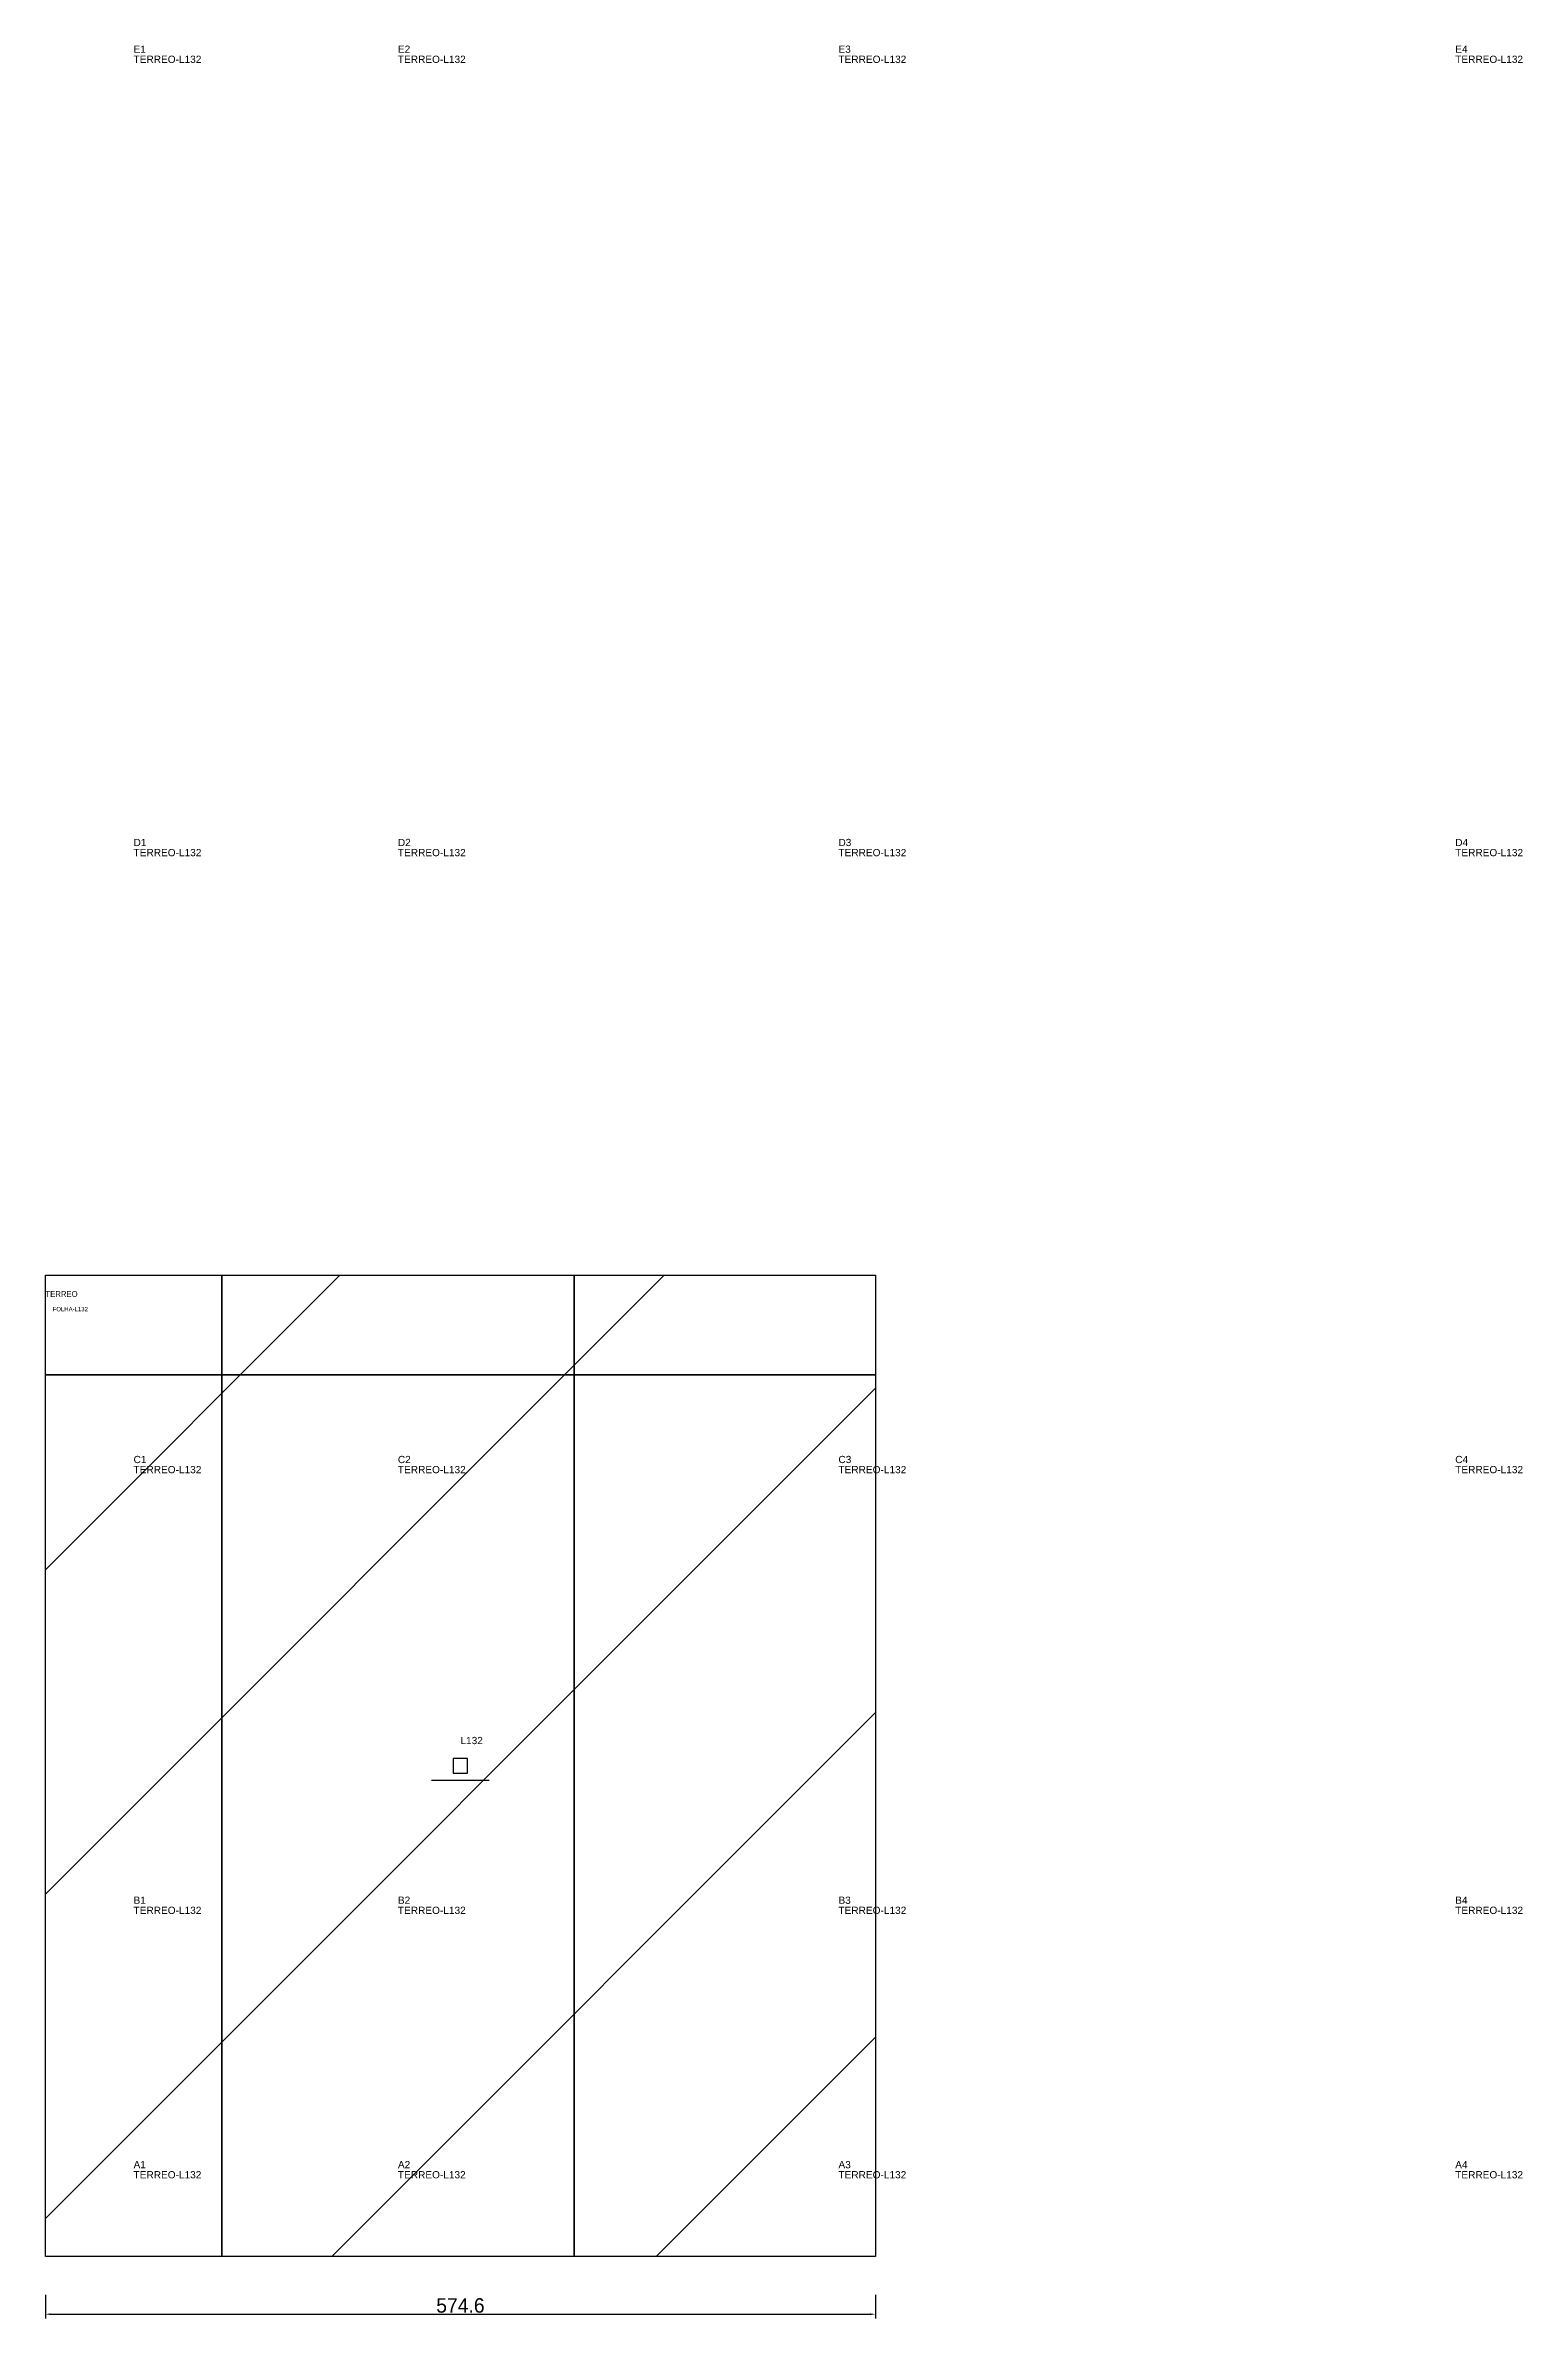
# Model space of a CAD drawing. Header units: metres. Extents: x 222 to 1245, y -521 to 1053.
import ezdxf

# ---------------------------------------------------------------- set-up
doc = ezdxf.new("R2010")
doc.units = ezdxf.units.M
for name, color, linetype in [('3', 3, 'CONTINUOUS'), ('AUX00', 7, 'CONTINUOUS'), ('COTA', 241, 'CONTINUOUS'), ('FOLHA', 255, 'CONTINUOUS'), ('Hachura', 251, 'CONTINUOUS'), ('NOMENCLATURA', 7, 'CONTINUOUS'), ('Nível', 160, 'CONTINUOUS'), ('Painéis', 200, 'CONTINUOUS'), ('Pilares', 5, 'CONTINUOUS'), ('SARR_2.2x7', 40, 'CONTINUOUS')]:
    doc.layers.add(name, color=color, linetype=linetype)
doc.styles.add('ARIAL', font='Arial.ttf')
doc.styles.add('STR_STANDARD', font='arial.ttf')
doc.dimstyles.new('EZ DXF', dxfattribs={"dimtxt": 10, "dimasz": 3.5, "dimexe": 3, "dimexo": 1.5, "dimgap": 1, "dimtad": 1, "dimdec": 1, "dimdsep": 46, "dimcen": 2.5, "dimazin": 3, "dimtfac": 1, "dimtmove": 0, "dimatfit": 3})

msp = doc.modelspace()

# ---------------------------------------------------------------- hatches: boundary and pattern name
at = {"layer": 'Hachura'}
h = msp.add_hatch(dxfattribs=at)
h.set_pattern_fill('ANSI31', scale=50)
h.paths.add_polyline_path([(222.2, 201.5), (796.78, 201.5), (796.78, -477.55), (222.2, -477.55)])
h = msp.add_hatch(dxfattribs=at)
h.set_pattern_fill('ANSI31', scale=50)
h.paths.add_polyline_path([(222.2, 201.5), (796.78, 201.5), (796.78, -477.55), (222.2, -477.55)])

# ---------------------------------------------------------------- linework, layer by layer
at = {"layer": '3'}
for points in [[(344.2, -477.55), (344.2, 201.5)], [(344.2, -477.55), (344.2, 201.5)], [(588.2, -477.55), (588.2, 201.5)], [(588.2, -477.55), (588.2, 201.5)], [(222.2, 132.45), (796.78, 132.45)], [(222.2, 132.45), (796.78, 132.45)]]:
    msp.add_lwpolyline(points, close=True, dxfattribs=at)
at = {"layer": 'Painéis', "color": 200}
for p, q in [((222.2, 201.5), (796.78, 201.5)), ((222.2, -477.55), (222.2, 201.5)), ((222.2, 201.5), (796.78, 201.5)), ((222.2, -477.55), (222.2, 201.5)), ((796.78, 201.5), (796.78, -477.55)), ((796.78, 201.5), (796.78, -477.55)), ((796.78, -477.55), (222.2, -477.55)), ((796.78, -477.55), (222.2, -477.55))]:
    msp.add_line(p, q, dxfattribs=at)
at = {"layer": 'Pilares'}
msp.add_lwpolyline([(504.49, -143.03), (514.49, -143.03), (514.49, -133.03), (504.49, -133.03)], close=True, dxfattribs=at)
msp.add_lwpolyline([(504.49, -143.03), (514.49, -143.03), (514.49, -133.03), (504.49, -133.03)], close=True, dxfattribs=at)
at = {"layer": 'SARR_2.2x7'}
msp.add_line((489.49, -148.03), (529.49, -148.03), dxfattribs=at)
msp.add_line((489.49, -148.03), (529.49, -148.03), dxfattribs=at)

# ---------------------------------------------------------------- texts
at = {"layer": '3', "style": 'STR_STANDARD'}
for s, p in [('E1', (283.2, 1047.45)), ('E1', (283.2, 1047.45)), ('E2', (466.2, 1047.45)), ('E2', (466.2, 1047.45)), ('E3', (771.2, 1047.45)), ('E3', (771.2, 1047.45)), ('E4', (1198.2, 1047.45)), ('E4', (1198.2, 1047.45)), ('D1', (283.2, 498.45)), ('D1', (283.2, 498.45)), ('D2', (466.2, 498.45)), ('D2', (466.2, 498.45)), ('D3', (771.2, 498.45)), ('D3', (771.2, 498.45)), ('D4', (1198.2, 498.45)), ('D4', (1198.2, 498.45)), ('C1', (283.2, 71.45)), ('C1', (283.2, 71.45)), ('C2', (466.2, 71.45)), ('C2', (466.2, 71.45)), ('C3', (771.2, 71.45)), ('C3', (771.2, 71.45)), ('C4', (1198.2, 71.45)), ('C4', (1198.2, 71.45)), ('B1', (283.2, -233.55)), ('B1', (283.2, -233.55)), ('B2', (466.2, -233.55)), ('B2', (466.2, -233.55)), ('B3', (771.2, -233.55)), ('B3', (771.2, -233.55)), ('B4', (1198.2, -233.55)), ('B4', (1198.2, -233.55)), ('A1', (283.2, -416.55)), ('A1', (283.2, -416.55)), ('A2', (466.2, -416.55)), ('A2', (466.2, -416.55)), ('A3', (771.2, -416.55)), ('A3', (771.2, -416.55)), ('A4', (1198.2, -416.55)), ('A4', (1198.2, -416.55))]:
    msp.add_text(s, height=5, dxfattribs=at).set_placement(p)
at = {"layer": 'AUX00', "style": 'STR_STANDARD'}
for p in [(283.2, 1040.45), (283.2, 1040.45), (466.2, 1040.45), (466.2, 1040.45), (771.2, 1040.45), (771.2, 1040.45), (1198.2, 1040.45), (1198.2, 1040.45), (283.2, 491.45), (283.2, 491.45), (466.2, 491.45), (466.2, 491.45), (771.2, 491.45), (771.2, 491.45), (1198.2, 491.45), (1198.2, 491.45), (283.2, 64.45), (283.2, 64.45), (466.2, 64.45), (466.2, 64.45), (771.2, 64.45), (771.2, 64.45), (1198.2, 64.45), (1198.2, 64.45), (283.2, -240.55), (283.2, -240.55), (466.2, -240.55), (466.2, -240.55), (771.2, -240.55), (771.2, -240.55), (1198.2, -240.55), (1198.2, -240.55), (283.2, -423.55), (283.2, -423.55), (466.2, -423.55), (466.2, -423.55), (771.2, -423.55), (771.2, -423.55), (1198.2, -423.55), (1198.2, -423.55)]:
    msp.add_text('TERREO-L132', height=5, dxfattribs=at).set_placement(p)
at = {"layer": 'FOLHA'}
msp.add_text('FOLHA-L132', height=3, dxfattribs=at).set_placement((227.2, 176.5))
msp.add_text('FOLHA-L132', height=3, dxfattribs=at).set_placement((227.2, 176.5))
at = {"layer": 'NOMENCLATURA', "insert": (509.49, -118.03), "char_height": 5, "attachment_point": 1, "style": 'ARIAL'}
msp.add_mtext('L132', dxfattribs=at)
msp.add_mtext('L132', dxfattribs=at)
at = {"layer": 'Nível'}
msp.add_text('TERREO', height=4, dxfattribs=at).set_placement((222.2, 186.5))
msp.add_text('TERREO', height=4, dxfattribs=at).set_placement((222.2, 186.5))

# ---------------------------------------------------------------- dimensions: what is measured, and where the dimension line sits
at = {"layer": 'COTA'}
msp.add_linear_dim(base=(222.2, -517.55), p1=(222.2, -502.55), p2=(796.78, -502.55), dimstyle='EZ DXF', dxfattribs=at).render()
msp.add_linear_dim(base=(222.2, -517.55), p1=(222.2, -502.55), p2=(796.78, -502.55), dimstyle='EZ DXF', dxfattribs=at).render()

doc.saveas('drawing.dxf')
